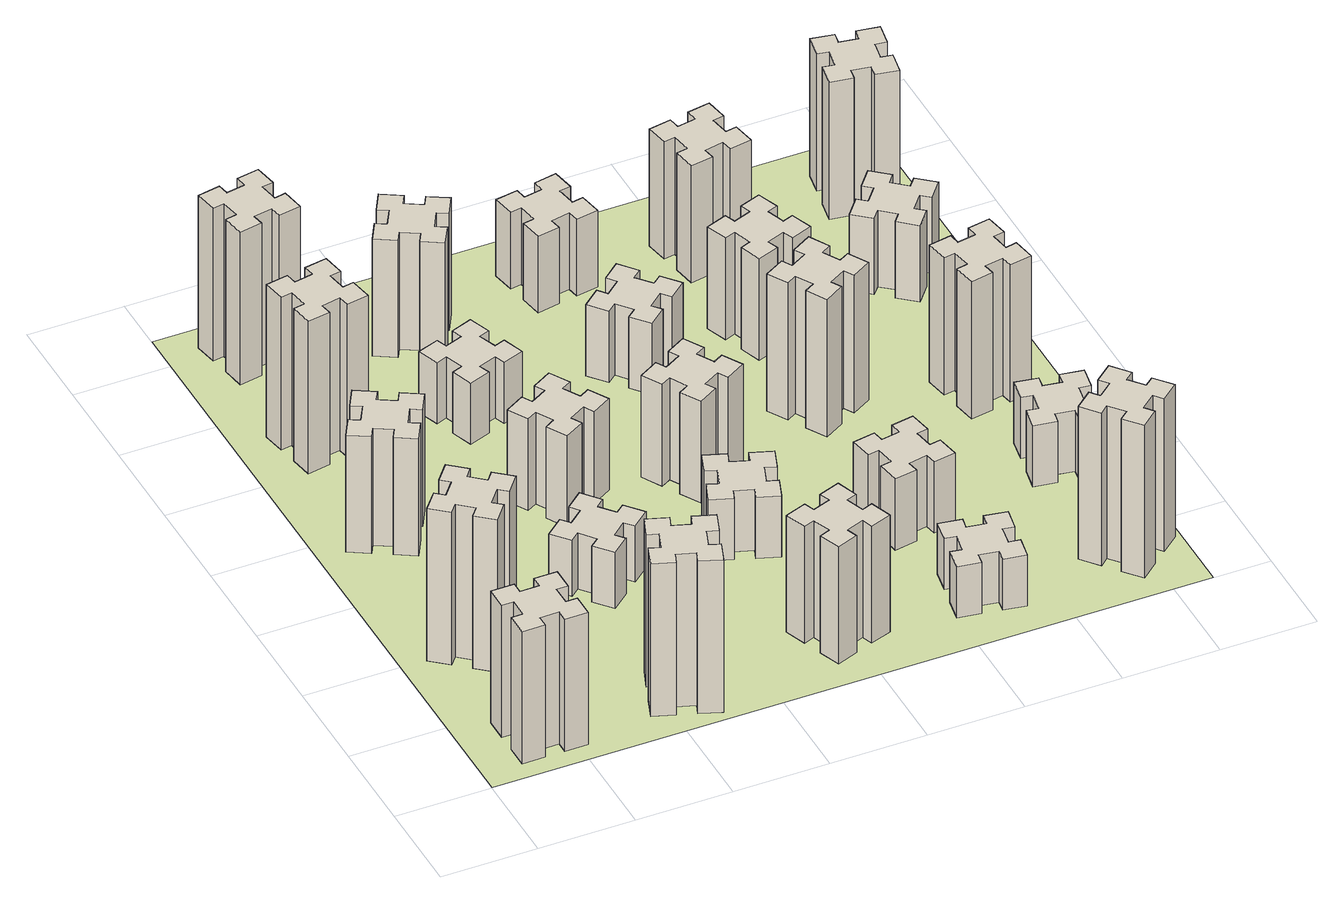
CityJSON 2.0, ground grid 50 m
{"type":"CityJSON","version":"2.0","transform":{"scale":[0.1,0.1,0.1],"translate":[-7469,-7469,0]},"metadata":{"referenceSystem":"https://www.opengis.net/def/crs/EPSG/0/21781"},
"CityObjects":{
"building1":{"type":"Building","attributes":{"class":"1000","function":"1000","usage":"1000","yearOfConstruction":2016,"roofType":"1000","measuredHeight":78,"storeysAboveGround":30,"storeysBelowGround":0},"geometry":[{"type":"Solid","lod":"1","boundaries":[[[[0,1,2,3,4,5,6,7,8,9,10,11,12,13,14,15,16,17,18,19]],[[17,16,20,21]],[[16,15,22,20]],[[15,14,23,22]],[[14,13,24,23]],[[13,12,25,24]],[[12,11,26,25]],[[11,10,27,26]],[[10,9,28,27]],[[9,8,29,28]],[[8,7,30,29]],[[7,6,31,30]],[[6,5,32,31]],[[5,4,33,32]],[[4,3,34,33]],[[3,2,35,34]],[[2,1,36,35]],[[1,0,37,36]],[[0,19,38,37]],[[19,18,39,38]],[[18,17,21,39]],[[24,25,26,27,28,29,30,31,32,33,34,35,36,37,38,39,21,20,22,23]]]]}]},
"building2":{"type":"Building","attributes":{"class":"1000","function":"1000","usage":"1000","yearOfConstruction":2016,"roofType":"1000","measuredHeight":90,"storeysAboveGround":30,"storeysBelowGround":0},"geometry":[{"type":"Solid","lod":"1","boundaries":[[[[40,41,42,43,44,45,46,47,48,49,50,51,52,53,54,55,56,57,58,59]],[[57,56,60,61]],[[56,55,62,60]],[[55,54,63,62]],[[54,53,64,63]],[[53,52,65,64]],[[52,51,66,65]],[[51,50,67,66]],[[50,49,68,67]],[[49,48,69,68]],[[48,47,70,69]],[[47,46,71,70]],[[46,45,72,71]],[[45,44,73,72]],[[44,43,74,73]],[[43,42,75,74]],[[42,41,76,75]],[[41,40,77,76]],[[40,59,78,77]],[[59,58,79,78]],[[58,57,61,79]],[[64,65,66,67,68,69,70,71,72,73,74,75,76,77,78,79,61,60,62,63]]]]}]},
"building3":{"type":"Building","attributes":{"class":"1000","function":"1000","usage":"1000","yearOfConstruction":2016,"roofType":"1000","measuredHeight":69,"storeysAboveGround":30,"storeysBelowGround":0},"geometry":[{"type":"Solid","lod":"1","boundaries":[[[[80,81,82,83,84,85,86,87,88,89,90,91,92,93,94,95,96,97,98,99]],[[97,96,100,101]],[[96,95,102,100]],[[95,94,103,102]],[[94,93,104,103]],[[93,92,105,104]],[[92,91,106,105]],[[91,90,107,106]],[[90,89,108,107]],[[89,88,109,108]],[[88,87,110,109]],[[87,86,111,110]],[[86,85,112,111]],[[85,84,113,112]],[[84,83,114,113]],[[83,82,115,114]],[[82,81,116,115]],[[81,80,117,116]],[[80,99,118,117]],[[99,98,119,118]],[[98,97,101,119]],[[104,105,106,107,108,109,110,111,112,113,114,115,116,117,118,119,101,100,102,103]]]]}]},
"building4":{"type":"Building","attributes":{"class":"1000","function":"1000","usage":"1000","yearOfConstruction":2016,"roofType":"1000","measuredHeight":90,"storeysAboveGround":30,"storeysBelowGround":0},"geometry":[{"type":"Solid","lod":"1","boundaries":[[[[120,121,122,123,124,125,126,127,128,129,130,131,132,133,134,135,136,137,138,139]],[[137,136,140,141]],[[136,135,142,140]],[[135,134,143,142]],[[134,133,144,143]],[[133,132,145,144]],[[132,131,146,145]],[[131,130,147,146]],[[130,129,148,147]],[[129,128,149,148]],[[128,127,150,149]],[[127,126,151,150]],[[126,125,152,151]],[[125,124,153,152]],[[124,123,154,153]],[[123,122,155,154]],[[122,121,156,155]],[[121,120,157,156]],[[120,139,158,157]],[[139,138,159,158]],[[138,137,141,159]],[[144,145,146,147,148,149,150,151,152,153,154,155,156,157,158,159,141,140,142,143]]]]}]},
"building5":{"type":"Building","attributes":{"class":"1000","function":"1000","usage":"1000","yearOfConstruction":2016,"roofType":"1000","measuredHeight":90,"storeysAboveGround":30,"storeysBelowGround":0},"geometry":[{"type":"Solid","lod":"1","boundaries":[[[[160,161,162,163,164,165,166,167,168,169,170,171,172,173,174,175,176,177,178,179]],[[177,176,180,181]],[[176,175,182,180]],[[175,174,183,182]],[[174,173,184,183]],[[173,172,185,184]],[[172,171,186,185]],[[171,170,187,186]],[[170,169,188,187]],[[169,168,189,188]],[[168,167,190,189]],[[167,166,191,190]],[[166,165,192,191]],[[165,164,193,192]],[[164,163,194,193]],[[163,162,195,194]],[[162,161,196,195]],[[161,160,197,196]],[[160,179,198,197]],[[179,178,199,198]],[[178,177,181,199]],[[184,185,186,187,188,189,190,191,192,193,194,195,196,197,198,199,181,180,182,183]]]]}]},
"building6":{"type":"Building","attributes":{"class":"1000","function":"1000","usage":"1000","yearOfConstruction":2016,"roofType":"1000","measuredHeight":90,"storeysAboveGround":30,"storeysBelowGround":0},"geometry":[{"type":"Solid","lod":"1","boundaries":[[[[200,201,202,203,204,205,206,207,208,209,210,211,212,213,214,215,216,217,218,219]],[[217,216,220,221]],[[216,215,222,220]],[[215,214,223,222]],[[214,213,224,223]],[[213,212,225,224]],[[212,211,226,225]],[[211,210,227,226]],[[210,209,228,227]],[[209,208,229,228]],[[208,207,230,229]],[[207,206,231,230]],[[206,205,232,231]],[[205,204,233,232]],[[204,203,234,233]],[[203,202,235,234]],[[202,201,236,235]],[[201,200,237,236]],[[200,219,238,237]],[[219,218,239,238]],[[218,217,221,239]],[[224,225,226,227,228,229,230,231,232,233,234,235,236,237,238,239,221,220,222,223]]]]}]},
"building7":{"type":"Building","attributes":{"class":"1000","function":"1000","usage":"1000","yearOfConstruction":2016,"roofType":"1000","measuredHeight":33,"storeysAboveGround":30,"storeysBelowGround":0},"geometry":[{"type":"Solid","lod":"1","boundaries":[[[[240,241,242,243,244,245,246,247,248,249,250,251,252,253,254,255,256,257,258,259]],[[257,256,260,261]],[[256,255,262,260]],[[255,254,263,262]],[[254,253,264,263]],[[253,252,265,264]],[[252,251,266,265]],[[251,250,267,266]],[[250,249,268,267]],[[249,248,269,268]],[[248,247,270,269]],[[247,246,271,270]],[[246,245,272,271]],[[245,244,273,272]],[[244,243,274,273]],[[243,242,275,274]],[[242,241,276,275]],[[241,240,277,276]],[[240,259,278,277]],[[259,258,279,278]],[[258,257,261,279]],[[264,265,266,267,268,269,270,271,272,273,274,275,276,277,278,279,261,260,262,263]]]]}]},
"building8":{"type":"Building","attributes":{"class":"1000","function":"1000","usage":"1000","yearOfConstruction":2016,"roofType":"1000","measuredHeight":54,"storeysAboveGround":30,"storeysBelowGround":0},"geometry":[{"type":"Solid","lod":"1","boundaries":[[[[280,281,282,283,284,285,286,287,288,289,290,291,292,293,294,295,296,297,298,299]],[[297,296,300,301]],[[296,295,302,300]],[[295,294,303,302]],[[294,293,304,303]],[[293,292,305,304]],[[292,291,306,305]],[[291,290,307,306]],[[290,289,308,307]],[[289,288,309,308]],[[288,287,310,309]],[[287,286,311,310]],[[286,285,312,311]],[[285,284,313,312]],[[284,283,314,313]],[[283,282,315,314]],[[282,281,316,315]],[[281,280,317,316]],[[280,299,318,317]],[[299,298,319,318]],[[298,297,301,319]],[[304,305,306,307,308,309,310,311,312,313,314,315,316,317,318,319,301,300,302,303]]]]}]},
"building9":{"type":"Building","attributes":{"class":"1000","function":"1000","usage":"1000","yearOfConstruction":2016,"roofType":"1000","measuredHeight":36,"storeysAboveGround":30,"storeysBelowGround":0},"geometry":[{"type":"Solid","lod":"1","boundaries":[[[[320,321,322,323,324,325,326,327,328,329,330,331,332,333,334,335,336,337,338,339]],[[337,336,340,341]],[[336,335,342,340]],[[335,334,343,342]],[[334,333,344,343]],[[333,332,345,344]],[[332,331,346,345]],[[331,330,347,346]],[[330,329,348,347]],[[329,328,349,348]],[[328,327,350,349]],[[327,326,351,350]],[[326,325,352,351]],[[325,324,353,352]],[[324,323,354,353]],[[323,322,355,354]],[[322,321,356,355]],[[321,320,357,356]],[[320,339,358,357]],[[339,338,359,358]],[[338,337,341,359]],[[344,345,346,347,348,349,350,351,352,353,354,355,356,357,358,359,341,340,342,343]]]]}]},
"building10":{"type":"Building","attributes":{"class":"1000","function":"1000","usage":"1000","yearOfConstruction":2016,"roofType":"1000","measuredHeight":69,"storeysAboveGround":30,"storeysBelowGround":0},"geometry":[{"type":"Solid","lod":"1","boundaries":[[[[360,361,362,363,364,365,366,367,368,369,370,371,372,373,374,375,376,377,378,379]],[[377,376,380,381]],[[376,375,382,380]],[[375,374,383,382]],[[374,373,384,383]],[[373,372,385,384]],[[372,371,386,385]],[[371,370,387,386]],[[370,369,388,387]],[[369,368,389,388]],[[368,367,390,389]],[[367,366,391,390]],[[366,365,392,391]],[[365,364,393,392]],[[364,363,394,393]],[[363,362,395,394]],[[362,361,396,395]],[[361,360,397,396]],[[360,379,398,397]],[[379,378,399,398]],[[378,377,381,399]],[[384,385,386,387,388,389,390,391,392,393,394,395,396,397,398,399,381,380,382,383]]]]}]},
"building11":{"type":"Building","attributes":{"class":"1000","function":"1000","usage":"1000","yearOfConstruction":2016,"roofType":"1000","measuredHeight":69,"storeysAboveGround":30,"storeysBelowGround":0},"geometry":[{"type":"Solid","lod":"1","boundaries":[[[[400,401,402,403,404,405,406,407,408,409,410,411,412,413,414,415,416,417,418,419]],[[417,416,420,421]],[[416,415,422,420]],[[415,414,423,422]],[[414,413,424,423]],[[413,412,425,424]],[[412,411,426,425]],[[411,410,427,426]],[[410,409,428,427]],[[409,408,429,428]],[[408,407,430,429]],[[407,406,431,430]],[[406,405,432,431]],[[405,404,433,432]],[[404,403,434,433]],[[403,402,435,434]],[[402,401,436,435]],[[401,400,437,436]],[[400,419,438,437]],[[419,418,439,438]],[[418,417,421,439]],[[424,425,426,427,428,429,430,431,432,433,434,435,436,437,438,439,421,420,422,423]]]]}]},
"building12":{"type":"Building","attributes":{"class":"1000","function":"1000","usage":"1000","yearOfConstruction":2016,"roofType":"1000","measuredHeight":36,"storeysAboveGround":30,"storeysBelowGround":0},"geometry":[{"type":"Solid","lod":"1","boundaries":[[[[440,441,442,443,444,445,446,447,448,449,450,451,452,453,454,455,456,457,458,459]],[[457,456,460,461]],[[456,455,462,460]],[[455,454,463,462]],[[454,453,464,463]],[[453,452,465,464]],[[452,451,466,465]],[[451,450,467,466]],[[450,449,468,467]],[[449,448,469,468]],[[448,447,470,469]],[[447,446,471,470]],[[446,445,472,471]],[[445,444,473,472]],[[444,443,474,473]],[[443,442,475,474]],[[442,441,476,475]],[[441,440,477,476]],[[440,459,478,477]],[[459,458,479,478]],[[458,457,461,479]],[[464,465,466,467,468,469,470,471,472,473,474,475,476,477,478,479,461,460,462,463]]]]}]},
"building13":{"type":"Building","attributes":{"class":"1000","function":"1000","usage":"1000","yearOfConstruction":2016,"roofType":"1000","measuredHeight":60,"storeysAboveGround":30,"storeysBelowGround":0},"geometry":[{"type":"Solid","lod":"1","boundaries":[[[[480,481,482,483,484,485,486,487,488,489,490,491,492,493,494,495,496,497,498,499]],[[497,496,500,501]],[[496,495,502,500]],[[495,494,503,502]],[[494,493,504,503]],[[493,492,505,504]],[[492,491,506,505]],[[491,490,507,506]],[[490,489,508,507]],[[489,488,509,508]],[[488,487,510,509]],[[487,486,511,510]],[[486,485,512,511]],[[485,484,513,512]],[[484,483,514,513]],[[483,482,515,514]],[[482,481,516,515]],[[481,480,517,516]],[[480,499,518,517]],[[499,498,519,518]],[[498,497,501,519]],[[504,505,506,507,508,509,510,511,512,513,514,515,516,517,518,519,501,500,502,503]]]]}]},
"building14":{"type":"Building","attributes":{"class":"1000","function":"1000","usage":"1000","yearOfConstruction":2016,"roofType":"1000","measuredHeight":42,"storeysAboveGround":30,"storeysBelowGround":0},"geometry":[{"type":"Solid","lod":"1","boundaries":[[[[520,521,522,523,524,525,526,527,528,529,530,531,532,533,534,535,536,537,538,539]],[[537,536,540,541]],[[536,535,542,540]],[[535,534,543,542]],[[534,533,544,543]],[[533,532,545,544]],[[532,531,546,545]],[[531,530,547,546]],[[530,529,548,547]],[[529,528,549,548]],[[528,527,550,549]],[[527,526,551,550]],[[526,525,552,551]],[[525,524,553,552]],[[524,523,554,553]],[[523,522,555,554]],[[522,521,556,555]],[[521,520,557,556]],[[520,539,558,557]],[[539,538,559,558]],[[538,537,541,559]],[[544,545,546,547,548,549,550,551,552,553,554,555,556,557,558,559,541,540,542,543]]]]}]},
"building15":{"type":"Building","attributes":{"class":"1000","function":"1000","usage":"1000","yearOfConstruction":2016,"roofType":"1000","measuredHeight":30,"storeysAboveGround":30,"storeysBelowGround":0},"geometry":[{"type":"Solid","lod":"1","boundaries":[[[[560,561,562,563,564,565,566,567,568,569,570,571,572,573,574,575,576,577,578,579]],[[577,576,580,581]],[[576,575,582,580]],[[575,574,583,582]],[[574,573,584,583]],[[573,572,585,584]],[[572,571,586,585]],[[571,570,587,586]],[[570,569,588,587]],[[569,568,589,588]],[[568,567,590,589]],[[567,566,591,590]],[[566,565,592,591]],[[565,564,593,592]],[[564,563,594,593]],[[563,562,595,594]],[[562,561,596,595]],[[561,560,597,596]],[[560,579,598,597]],[[579,578,599,598]],[[578,577,581,599]],[[584,585,586,587,588,589,590,591,592,593,594,595,596,597,598,599,581,580,582,583]]]]}]},
"building16":{"type":"Building","attributes":{"class":"1000","function":"1000","usage":"1000","yearOfConstruction":2016,"roofType":"1000","measuredHeight":45,"storeysAboveGround":30,"storeysBelowGround":0},"geometry":[{"type":"Solid","lod":"1","boundaries":[[[[600,601,602,603,604,605,606,607,608,609,610,611,612,613,614,615,616,617,618,619]],[[617,616,620,621]],[[616,615,622,620]],[[615,614,623,622]],[[614,613,624,623]],[[613,612,625,624]],[[612,611,626,625]],[[611,610,627,626]],[[610,609,628,627]],[[609,608,629,628]],[[608,607,630,629]],[[607,606,631,630]],[[606,605,632,631]],[[605,604,633,632]],[[604,603,634,633]],[[603,602,635,634]],[[602,601,636,635]],[[601,600,637,636]],[[600,619,638,637]],[[619,618,639,638]],[[618,617,621,639]],[[624,625,626,627,628,629,630,631,632,633,634,635,636,637,638,639,621,620,622,623]]]]}]},
"building17":{"type":"Building","attributes":{"class":"1000","function":"1000","usage":"1000","yearOfConstruction":2016,"roofType":"1000","measuredHeight":42,"storeysAboveGround":30,"storeysBelowGround":0},"geometry":[{"type":"Solid","lod":"1","boundaries":[[[[640,641,642,643,644,645,646,647,648,649,650,651,652,653,654,655,656,657,658,659]],[[657,656,660,661]],[[656,655,662,660]],[[655,654,663,662]],[[654,653,664,663]],[[653,652,665,664]],[[652,651,666,665]],[[651,650,667,666]],[[650,649,668,667]],[[649,648,669,668]],[[648,647,670,669]],[[647,646,671,670]],[[646,645,672,671]],[[645,644,673,672]],[[644,643,674,673]],[[643,642,675,674]],[[642,641,676,675]],[[641,640,677,676]],[[640,659,678,677]],[[659,658,679,678]],[[658,657,661,679]],[[664,665,666,667,668,669,670,671,672,673,674,675,676,677,678,679,661,660,662,663]]]]}]},
"building18":{"type":"Building","attributes":{"class":"1000","function":"1000","usage":"1000","yearOfConstruction":2016,"roofType":"1000","measuredHeight":81,"storeysAboveGround":30,"storeysBelowGround":0},"geometry":[{"type":"Solid","lod":"1","boundaries":[[[[680,681,682,683,684,685,686,687,688,689,690,691,692,693,694,695,696,697,698,699]],[[697,696,700,701]],[[696,695,702,700]],[[695,694,703,702]],[[694,693,704,703]],[[693,692,705,704]],[[692,691,706,705]],[[691,690,707,706]],[[690,689,708,707]],[[689,688,709,708]],[[688,687,710,709]],[[687,686,711,710]],[[686,685,712,711]],[[685,684,713,712]],[[684,683,714,713]],[[683,682,715,714]],[[682,681,716,715]],[[681,680,717,716]],[[680,699,718,717]],[[699,698,719,718]],[[698,697,701,719]],[[704,705,706,707,708,709,710,711,712,713,714,715,716,717,718,719,701,700,702,703]]]]}]},
"building19":{"type":"Building","attributes":{"class":"1000","function":"1000","usage":"1000","yearOfConstruction":2016,"roofType":"1000","measuredHeight":60,"storeysAboveGround":30,"storeysBelowGround":0},"geometry":[{"type":"Solid","lod":"1","boundaries":[[[[720,721,722,723,724,725,726,727,728,729,730,731,732,733,734,735,736,737,738,739]],[[737,736,740,741]],[[736,735,742,740]],[[735,734,743,742]],[[734,733,744,743]],[[733,732,745,744]],[[732,731,746,745]],[[731,730,747,746]],[[730,729,748,747]],[[729,728,749,748]],[[728,727,750,749]],[[727,726,751,750]],[[726,725,752,751]],[[725,724,753,752]],[[724,723,754,753]],[[723,722,755,754]],[[722,721,756,755]],[[721,720,757,756]],[[720,739,758,757]],[[739,738,759,758]],[[738,737,741,759]],[[744,745,746,747,748,749,750,751,752,753,754,755,756,757,758,759,741,740,742,743]]]]}]},
"building20":{"type":"Building","attributes":{"class":"1000","function":"1000","usage":"1000","yearOfConstruction":2016,"roofType":"1000","measuredHeight":90,"storeysAboveGround":30,"storeysBelowGround":0},"geometry":[{"type":"Solid","lod":"1","boundaries":[[[[760,761,762,763,764,765,766,767,768,769,770,771,772,773,774,775,776,777,778,779]],[[777,776,780,781]],[[776,775,782,780]],[[775,774,783,782]],[[774,773,784,783]],[[773,772,785,784]],[[772,771,786,785]],[[771,770,787,786]],[[770,769,788,787]],[[769,768,789,788]],[[768,767,790,789]],[[767,766,791,790]],[[766,765,792,791]],[[765,764,793,792]],[[764,763,794,793]],[[763,762,795,794]],[[762,761,796,795]],[[761,760,797,796]],[[760,779,798,797]],[[779,778,799,798]],[[778,777,781,799]],[[784,785,786,787,788,789,790,791,792,793,794,795,796,797,798,799,781,780,782,783]]]]}]},
"building21":{"type":"Building","attributes":{"class":"1000","function":"1000","usage":"1000","yearOfConstruction":2016,"roofType":"1000","measuredHeight":69,"storeysAboveGround":30,"storeysBelowGround":0},"geometry":[{"type":"Solid","lod":"1","boundaries":[[[[800,801,802,803,804,805,806,807,808,809,810,811,812,813,814,815,816,817,818,819]],[[817,816,820,821]],[[816,815,822,820]],[[815,814,823,822]],[[814,813,824,823]],[[813,812,825,824]],[[812,811,826,825]],[[811,810,827,826]],[[810,809,828,827]],[[809,808,829,828]],[[808,807,830,829]],[[807,806,831,830]],[[806,805,832,831]],[[805,804,833,832]],[[804,803,834,833]],[[803,802,835,834]],[[802,801,836,835]],[[801,800,837,836]],[[800,819,838,837]],[[819,818,839,838]],[[818,817,821,839]],[[824,825,826,827,828,829,830,831,832,833,834,835,836,837,838,839,821,820,822,823]]]]}]},
"building22":{"type":"Building","attributes":{"class":"1000","function":"1000","usage":"1000","yearOfConstruction":2016,"roofType":"1000","measuredHeight":36,"storeysAboveGround":30,"storeysBelowGround":0},"geometry":[{"type":"Solid","lod":"1","boundaries":[[[[840,841,842,843,844,845,846,847,848,849,850,851,852,853,854,855,856,857,858,859]],[[857,856,860,861]],[[856,855,862,860]],[[855,854,863,862]],[[854,853,864,863]],[[853,852,865,864]],[[852,851,866,865]],[[851,850,867,866]],[[850,849,868,867]],[[849,848,869,868]],[[848,847,870,869]],[[847,846,871,870]],[[846,845,872,871]],[[845,844,873,872]],[[844,843,874,873]],[[843,842,875,874]],[[842,841,876,875]],[[841,840,877,876]],[[840,859,878,877]],[[859,858,879,878]],[[858,857,861,879]],[[864,865,866,867,868,869,870,871,872,873,874,875,876,877,878,879,861,860,862,863]]]]}]},
"building23":{"type":"Building","attributes":{"class":"1000","function":"1000","usage":"1000","yearOfConstruction":2016,"roofType":"1000","measuredHeight":81,"storeysAboveGround":30,"storeysBelowGround":0},"geometry":[{"type":"Solid","lod":"1","boundaries":[[[[880,881,882,883,884,885,886,887,888,889,890,891,892,893,894,895,896,897,898,899]],[[897,896,900,901]],[[896,895,902,900]],[[895,894,903,902]],[[894,893,904,903]],[[893,892,905,904]],[[892,891,906,905]],[[891,890,907,906]],[[890,889,908,907]],[[889,888,909,908]],[[888,887,910,909]],[[887,886,911,910]],[[886,885,912,911]],[[885,884,913,912]],[[884,883,914,913]],[[883,882,915,914]],[[882,881,916,915]],[[881,880,917,916]],[[880,899,918,917]],[[899,898,919,918]],[[898,897,901,919]],[[904,905,906,907,908,909,910,911,912,913,914,915,916,917,918,919,901,900,902,903]]]]}]},
"building24":{"type":"Building","attributes":{"class":"1000","function":"1000","usage":"1000","yearOfConstruction":2016,"roofType":"1000","measuredHeight":45,"storeysAboveGround":30,"storeysBelowGround":0},"geometry":[{"type":"Solid","lod":"1","boundaries":[[[[920,921,922,923,924,925,926,927,928,929,930,931,932,933,934,935,936,937,938,939]],[[937,936,940,941]],[[936,935,942,940]],[[935,934,943,942]],[[934,933,944,943]],[[933,932,945,944]],[[932,931,946,945]],[[931,930,947,946]],[[930,929,948,947]],[[929,928,949,948]],[[928,927,950,949]],[[927,926,951,950]],[[926,925,952,951]],[[925,924,953,952]],[[924,923,954,953]],[[923,922,955,954]],[[922,921,956,955]],[[921,920,957,956]],[[920,939,958,957]],[[939,938,959,958]],[[938,937,941,959]],[[944,945,946,947,948,949,950,951,952,953,954,955,956,957,958,959,941,940,942,943]]]]}]},
"building25":{"type":"Building","attributes":{"class":"1000","function":"1000","usage":"1000","yearOfConstruction":2016,"roofType":"1000","measuredHeight":81,"storeysAboveGround":30,"storeysBelowGround":0},"geometry":[{"type":"Solid","lod":"1","boundaries":[[[[960,961,962,963,964,965,966,967,968,969,970,971,972,973,974,975,976,977,978,979]],[[977,976,980,981]],[[976,975,982,980]],[[975,974,983,982]],[[974,973,984,983]],[[973,972,985,984]],[[972,971,986,985]],[[971,970,987,986]],[[970,969,988,987]],[[969,968,989,988]],[[968,967,990,989]],[[967,966,991,990]],[[966,965,992,991]],[[965,964,993,992]],[[964,963,994,993]],[[963,962,995,994]],[[962,961,996,995]],[[961,960,997,996]],[[960,979,998,997]],[[979,978,999,998]],[[978,977,981,999]],[[984,985,986,987,988,989,990,991,992,993,994,995,996,997,998,999,981,980,982,983]]]]}]},
"landuse1":{"type":"LandUse","attributes":{"name":"plot1","function":"1010"},"geometry":[{"type":"MultiSurface","lod":"1","boundaries":[[[1000,1001,1002,1003]]]}]}
},
"vertices":[
[265,325,0],[265,225,0],[205,225,0],[205,105,0],[325,105,0],[325,165,0],[425,165,0],[425,105,0],[545,105,0],[545,225,0],[485,225,0],[485,325,0],[545,325,0],[545,445,0],[425,445,0],[425,385,0],[325,385,0],[325,445,0],[205,445,0],[205,325,0],[325,385,780],[325,445,780],[425,385,780],[425,445,780],[545,445,780],[545,325,780],[485,325,780],[485,225,780],[545,225,780],[545,105,780],[425,105,780],[425,165,780],[325,165,780],[325,105,780],[205,105,780],[205,225,780],[265,225,780],[265,325,780],[205,325,780],[205,445,780],
[484,1067,0],[408,1132,0],[446,1178,0],[354,1255,0],[277,1163,0],[323,1124,0],[259,1048,0],[213,1086,0],[136,994,0],[228,917,0],[266,963,0],[343,899,0],[304,853,0],[396,776,0],[473,868,0],[427,906,0],[492,983,0],[538,944,0],[615,1036,0],[523,1113,0],[492,983,900],[538,944,900],[427,906,900],[473,868,900],[396,776,900],[304,853,900],[343,899,900],[266,963,900],[228,917,900],[136,994,900],[213,1086,900],[259,1048,900],[323,1124,900],[277,1163,900],[354,1255,900],[446,1178,900],[408,1132,900],[484,1067,900],[523,1113,900],[615,1036,900],
[474,2026,0],[387,2076,0],[417,2128,0],[313,2188,0],[253,2084,0],[305,2054,0],[255,1967,0],[203,1997,0],[143,1893,0],[247,1833,0],[277,1885,0],[364,1835,0],[334,1783,0],[438,1723,0],[498,1827,0],[446,1857,0],[496,1944,0],[548,1914,0],[608,2018,0],[504,2078,0],[496,1944,690],[548,1914,690],[446,1857,690],[498,1827,690],[438,1723,690],[334,1783,690],[364,1835,690],[277,1885,690],[247,1833,690],[143,1893,690],[203,1997,690],[255,1967,690],[305,2054,690],[253,2084,690],[313,2188,690],[417,2128,690],[387,2076,690],[474,2026,690],[504,2078,690],[608,2018,690],
[405,2812,0],[307,2795,0],[297,2854,0],[178,2833,0],[199,2715,0],[258,2725,0],[276,2627,0],[217,2617,0],[237,2498,0],[356,2519,0],[345,2578,0],[444,2596,0],[454,2537,0],[572,2557,0],[551,2676,0],[492,2665,0],[475,2764,0],[534,2774,0],[513,2892,0],[395,2871,0],[475,2764,900],[534,2774,900],[492,2665,900],[551,2676,900],[572,2557,900],[454,2537,900],[444,2596,900],[345,2578,900],[356,2519,900],[237,2498,900],[217,2617,900],[276,2627,900],[258,2725,900],[199,2715,900],[178,2833,900],[297,2854,900],[307,2795,900],[405,2812,900],[395,2871,900],[513,2892,900],
[1029,360,0],[995,266,0],[939,287,0],[897,174,0],[1010,133,0],[1031,189,0],[1125,155,0],[1104,99,0],[1217,57,0],[1258,170,0],[1202,191,0],[1236,285,0],[1292,264,0],[1333,377,0],[1220,418,0],[1200,362,0],[1106,396,0],[1127,452,0],[1014,493,0],[973,380,0],[1106,396,900],[1127,452,900],[1200,362,900],[1220,418,900],[1333,377,900],[1292,264,900],[1236,285,900],[1202,191,900],[1258,170,900],[1217,57,900],[1104,99,900],[1125,155,900],[1031,189,900],[1010,133,900],[897,174,900],[939,287,900],[995,266,900],[1029,360,900],[973,380,900],[1014,493,900],
[492,3405,0],[475,3504,0],[534,3514,0],[513,3632,0],[395,3611,0],[405,3552,0],[307,3535,0],[297,3594,0],[178,3573,0],[199,3455,0],[258,3465,0],[276,3367,0],[217,3357,0],[237,3238,0],[356,3259,0],[345,3318,0],[444,3336,0],[454,3277,0],[572,3297,0],[551,3416,0],[444,3336,900],[454,3277,900],[345,3318,900],[356,3259,900],[237,3238,900],[217,3357,900],[276,3367,900],[258,3465,900],[199,3455,900],[178,3573,900],[297,3594,900],[307,3535,900],[405,3552,900],[395,3611,900],[513,3632,900],[534,3514,900],[475,3504,900],[492,3405,900],[551,3416,900],[572,3297,900],
[1083,1332,0],[1006,1267,0],[968,1313,0],[876,1236,0],[953,1144,0],[999,1183,0],[1063,1106,0],[1017,1068,0],[1094,976,0],[1186,1053,0],[1148,1099,0],[1224,1163,0],[1263,1117,0],[1355,1194,0],[1278,1286,0],[1232,1248,0],[1167,1324,0],[1213,1363,0],[1136,1455,0],[1044,1378,0],[1167,1324,330],[1213,1363,330],[1232,1248,330],[1278,1286,330],[1355,1194,330],[1263,1117,330],[1224,1163,330],[1148,1099,330],[1186,1053,330],[1094,976,330],[1017,1068,330],[1063,1106,330],[999,1183,330],[953,1144,330],[876,1236,330],[968,1313,330],[1006,1267,330],[1083,1332,330],[1044,1378,330],[1136,1455,330],
[1336,1867,0],[1286,1954,0],[1338,1984,0],[1278,2088,0],[1174,2028,0],[1204,1976,0],[1117,1926,0],[1087,1978,0],[983,1918,0],[1043,1814,0],[1095,1844,0],[1145,1757,0],[1093,1727,0],[1153,1623,0],[1257,1683,0],[1227,1735,0],[1314,1785,0],[1344,1733,0],[1448,1793,0],[1388,1897,0],[1314,1785,540],[1344,1733,540],[1227,1735,540],[1257,1683,540],[1153,1623,540],[1093,1727,540],[1145,1757,540],[1095,1844,540],[1043,1814,540],[983,1918,540],[1087,1978,540],[1117,1926,540],[1204,1976,540],[1174,2028,540],[1278,2088,540],[1338,1984,540],[1286,1954,540],[1336,1867,540],[1388,1897,540],[1448,1793,540],
[1106,2475,0],[1200,2509,0],[1220,2453,0],[1333,2494,0],[1292,2607,0],[1236,2586,0],[1202,2680,0],[1258,2700,0],[1217,2813,0],[1104,2772,0],[1125,2716,0],[1031,2682,0],[1010,2738,0],[897,2697,0],[939,2584,0],[995,2605,0],[1029,2511,0],[973,2490,0],[1014,2377,0],[1127,2419,0],[1029,2511,360],[973,2490,360],[995,2605,360],[939,2584,360],[897,2697,360],[1010,2738,360],[1031,2682,360],[1125,2716,360],[1104,2772,360],[1217,2813,360],[1258,2700,360],[1202,2680,360],[1236,2586,360],[1292,2607,360],[1333,2494,360],[1220,2453,360],[1200,2509,360],[1106,2475,360],[1127,2419,360],[1014,2377,360],
[1965,496,0],[1871,462,0],[1850,518,0],[1737,477,0],[1779,364,0],[1835,385,0],[1869,291,0],[1813,270,0],[1854,157,0],[1967,199,0],[1946,255,0],[2040,289,0],[2060,233,0],[2173,274,0],[2132,387,0],[2076,366,0],[2042,460,0],[2098,480,0],[2057,593,0],[1944,552,0],[2042,460,690],[2098,480,690],[2076,366,690],[2132,387,690],[2173,274,690],[2060,233,690],[2040,289,690],[1946,255,690],[1967,199,690],[1854,157,690],[1813,270,690],[1869,291,690],[1835,385,690],[1779,364,690],[1737,477,690],[1850,518,690],[1871,462,690],[1965,496,690],[1944,552,690],[2057,593,690],
[1186,3137,0],[1236,3224,0],[1288,3194,0],[1348,3298,0],[1244,3358,0],[1214,3306,0],[1127,3356,0],[1157,3408,0],[1053,3468,0],[993,3364,0],[1045,3334,0],[995,3247,0],[943,3277,0],[883,3173,0],[987,3113,0],[1017,3165,0],[1104,3115,0],[1074,3063,0],[1178,3003,0],[1238,3107,0],[1104,3115,690],[1074,3063,690],[1017,3165,690],[987,3113,690],[883,3173,690],[943,3277,690],[995,3247,690],[1045,3334,690],[993,3364,690],[1053,3468,690],[1157,3408,690],[1127,3356,690],[1214,3306,690],[1244,3358,690],[1348,3298,690],[1288,3194,690],[1236,3224,690],[1186,3137,690],[1238,3107,690],[1178,3003,690],
[1771,1129,0],[1865,1095,0],[1844,1039,0],[1957,997,0],[1998,1110,0],[1942,1131,0],[1976,1225,0],[2032,1204,0],[2073,1317,0],[1960,1358,0],[1940,1302,0],[1846,1336,0],[1867,1392,0],[1754,1433,0],[1713,1320,0],[1769,1300,0],[1735,1206,0],[1679,1227,0],[1637,1114,0],[1750,1073,0],[1735,1206,360],[1679,1227,360],[1769,1300,360],[1713,1320,360],[1754,1433,360],[1867,1392,360],[1846,1336,360],[1940,1302,360],[1960,1358,360],[2073,1317,360],[2032,1204,360],[1976,1225,360],[1942,1131,360],[1998,1110,360],[1957,997,360],[1844,1039,360],[1865,1095,360],[1771,1129,360],[1750,1073,360],[1637,1114,360],
[1976,1767,0],[1926,1854,0],[1978,1884,0],[1918,1988,0],[1814,1928,0],[1844,1876,0],[1757,1826,0],[1727,1878,0],[1623,1818,0],[1683,1714,0],[1735,1744,0],[1785,1657,0],[1733,1627,0],[1793,1523,0],[1897,1583,0],[1867,1635,0],[1954,1685,0],[1984,1633,0],[2088,1693,0],[2028,1797,0],[1954,1685,600],[1984,1633,600],[1867,1635,600],[1897,1583,600],[1793,1523,600],[1733,1627,600],[1785,1657,600],[1735,1744,600],[1683,1714,600],[1623,1818,600],[1727,1878,600],[1757,1826,600],[1844,1876,600],[1814,1928,600],[1918,1988,600],[1978,1884,600],[1926,1854,600],[1976,1767,600],[2028,1797,600],[2088,1693,600],
[1988,2479,0],[2064,2543,0],[2103,2497,0],[2195,2574,0],[2118,2666,0],[2072,2628,0],[2007,2704,0],[2053,2743,0],[1976,2835,0],[1884,2758,0],[1923,2712,0],[1846,2647,0],[1808,2693,0],[1716,2616,0],[1793,2524,0],[1839,2563,0],[1903,2486,0],[1857,2448,0],[1934,2356,0],[2026,2433,0],[1903,2486,420],[1857,2448,420],[1839,2563,420],[1793,2524,420],[1716,2616,420],[1808,2693,420],[1846,2647,420],[1923,2712,420],[1884,2758,420],[1976,2835,420],[2053,2743,420],[2007,2704,420],[2072,2628,420],[2118,2666,420],[2195,2574,420],[2103,2497,420],[2064,2543,420],[1988,2479,420],[2026,2433,420],[1934,2356,420],
[2596,444,0],[2578,345,0],[2519,356,0],[2498,237,0],[2617,217,0],[2627,276,0],[2725,258,0],[2715,199,0],[2833,178,0],[2854,297,0],[2795,307,0],[2812,405,0],[2871,395,0],[2892,513,0],[2774,534,0],[2764,475,0],[2665,492,0],[2676,551,0],[2557,572,0],[2537,454,0],[2665,492,300],[2676,551,300],[2764,475,300],[2774,534,300],[2892,513,300],[2871,395,300],[2812,405,300],[2795,307,300],[2854,297,300],[2833,178,300],[2715,199,300],[2725,258,300],[2627,276,300],[2617,217,300],[2498,237,300],[2519,356,300],[2578,345,300],[2596,444,300],[2537,454,300],[2557,572,300],
[1738,3365,0],[1756,3267,0],[1697,3257,0],[1717,3138,0],[1836,3159,0],[1825,3218,0],[1924,3236,0],[1934,3177,0],[2052,3197,0],[2031,3316,0],[1972,3305,0],[1955,3404,0],[2014,3414,0],[1993,3532,0],[1875,3511,0],[1885,3452,0],[1787,3435,0],[1777,3494,0],[1658,3473,0],[1679,3355,0],[1787,3435,450],[1777,3494,450],[1885,3452,450],[1875,3511,450],[1993,3532,450],[2014,3414,450],[1955,3404,450],[1972,3305,450],[2031,3316,450],[2052,3197,450],[1934,3177,450],[1924,3236,450],[1825,3218,450],[1836,3159,450],[1717,3138,450],[1697,3257,450],[1756,3267,450],[1738,3365,450],[1679,3355,450],[1658,3473,450],
[2625,1132,0],[2527,1115,0],[2517,1174,0],[2398,1153,0],[2419,1035,0],[2478,1045,0],[2496,947,0],[2437,937,0],[2457,818,0],[2576,839,0],[2565,898,0],[2664,916,0],[2674,857,0],[2792,877,0],[2771,996,0],[2712,985,0],[2695,1084,0],[2754,1094,0],[2733,1212,0],[2615,1191,0],[2695,1084,420],[2754,1094,420],[2712,985,420],[2771,996,420],[2792,877,420],[2674,857,420],[2664,916,420],[2565,898,420],[2576,839,420],[2457,818,420],[2437,937,420],[2496,947,420],[2478,1045,420],[2419,1035,420],[2398,1153,420],[2517,1174,420],[2527,1115,420],[2625,1132,420],[2615,1191,420],[2733,1212,420],
[2716,1967,0],[2666,2054,0],[2718,2084,0],[2658,2188,0],[2554,2128,0],[2584,2076,0],[2497,2026,0],[2467,2078,0],[2363,2018,0],[2423,1914,0],[2475,1944,0],[2525,1857,0],[2473,1827,0],[2533,1723,0],[2637,1783,0],[2607,1835,0],[2694,1885,0],[2724,1833,0],[2828,1893,0],[2768,1997,0],[2694,1885,810],[2724,1833,810],[2607,1835,810],[2637,1783,810],[2533,1723,810],[2473,1827,810],[2525,1857,810],[2475,1944,810],[2423,1914,810],[2363,2018,810],[2467,2078,810],[2497,2026,810],[2584,2076,810],[2554,2128,810],[2658,2188,810],[2718,2084,810],[2666,2054,810],[2716,1967,810],[2768,1997,810],[2828,1893,810],
[2586,2475,0],[2680,2509,0],[2700,2453,0],[2813,2494,0],[2772,2607,0],[2716,2586,0],[2682,2680,0],[2738,2700,0],[2697,2813,0],[2584,2772,0],[2605,2716,0],[2511,2682,0],[2490,2738,0],[2377,2697,0],[2419,2584,0],[2475,2605,0],[2509,2511,0],[2453,2490,0],[2494,2377,0],[2607,2419,0],[2509,2511,600],[2453,2490,600],[2475,2605,600],[2419,2584,600],[2377,2697,600],[2490,2738,600],[2511,2682,600],[2605,2716,600],[2584,2772,600],[2697,2813,600],[2738,2700,600],[2682,2680,600],[2716,2586,600],[2772,2607,600],[2813,2494,600],[2700,2453,600],[2680,2509,600],[2586,2475,600],[2607,2419,600],[2494,2377,600],
[3468,259,0],[3544,323,0],[3583,277,0],[3675,354,0],[3598,446,0],[3552,408,0],[3487,484,0],[3533,523,0],[3456,615,0],[3364,538,0],[3403,492,0],[3326,427,0],[3288,473,0],[3196,396,0],[3273,304,0],[3319,343,0],[3383,266,0],[3337,228,0],[3414,136,0],[3506,213,0],[3383,266,900],[3337,228,900],[3319,343,900],[3273,304,900],[3196,396,900],[3288,473,900],[3326,427,900],[3403,492,900],[3364,538,900],[3456,615,900],[3533,523,900],[3487,484,900],[3552,408,900],[3598,446,900],[3675,354,900],[3583,277,900],[3544,323,900],[3468,259,900],[3506,213,900],[3414,136,900],
[2565,3118,0],[2664,3136,0],[2674,3077,0],[2792,3097,0],[2771,3216,0],[2712,3205,0],[2695,3304,0],[2754,3314,0],[2733,3432,0],[2615,3411,0],[2625,3352,0],[2527,3335,0],[2517,3394,0],[2398,3373,0],[2419,3255,0],[2478,3265,0],[2496,3167,0],[2437,3157,0],[2457,3038,0],[2576,3059,0],[2496,3167,690],[2437,3157,690],[2478,3265,690],[2419,3255,690],[2398,3373,690],[2517,3394,690],[2527,3335,690],[2625,3352,690],[2615,3411,690],[2733,3432,690],[2754,3314,690],[2695,3304,690],[2712,3205,690],[2771,3216,690],[2792,3097,690],[2674,3077,690],[2664,3136,690],[2565,3118,690],[2576,3059,690],[2457,3038,690],
[3367,1016,0],[3465,998,0],[3455,939,0],[3573,918,0],[3594,1037,0],[3535,1047,0],[3552,1145,0],[3611,1135,0],[3632,1253,0],[3514,1274,0],[3504,1215,0],[3405,1232,0],[3416,1291,0],[3297,1312,0],[3277,1194,0],[3336,1184,0],[3318,1085,0],[3259,1096,0],[3238,977,0],[3357,957,0],[3318,1085,360],[3259,1096,360],[3336,1184,360],[3277,1194,360],[3297,1312,360],[3416,1291,360],[3405,1232,360],[3504,1215,360],[3514,1274,360],[3632,1253,360],[3611,1135,360],[3552,1145,360],[3535,1047,360],[3594,1037,360],[3573,918,360],[3455,939,360],[3465,998,360],[3367,1016,360],[3357,957,360],[3238,977,360],
[3365,1872,0],[3267,1855,0],[3257,1914,0],[3138,1893,0],[3159,1775,0],[3218,1785,0],[3236,1687,0],[3177,1677,0],[3197,1558,0],[3316,1579,0],[3305,1638,0],[3404,1656,0],[3414,1597,0],[3532,1617,0],[3511,1736,0],[3452,1725,0],[3435,1824,0],[3494,1834,0],[3473,1952,0],[3355,1931,0],[3435,1824,810],[3494,1834,810],[3452,1725,810],[3511,1736,810],[3532,1617,810],[3414,1597,810],[3404,1656,810],[3305,1638,810],[3316,1579,810],[3197,1558,810],[3177,1677,810],[3236,1687,810],[3218,1785,810],[3159,1775,810],[3138,1893,810],[3257,1914,810],[3267,1855,810],[3365,1872,810],[3355,1931,810],[3473,1952,810],
[3444,2747,0],[3368,2812,0],[3406,2858,0],[3314,2935,0],[3237,2843,0],[3283,2804,0],[3219,2728,0],[3173,2766,0],[3096,2674,0],[3188,2597,0],[3226,2643,0],[3303,2579,0],[3264,2533,0],[3356,2456,0],[3433,2548,0],[3387,2586,0],[3452,2663,0],[3498,2624,0],[3575,2716,0],[3483,2793,0],[3452,2663,450],[3498,2624,450],[3387,2586,450],[3433,2548,450],[3356,2456,450],[3264,2533,450],[3303,2579,450],[3226,2643,450],[3188,2597,450],[3096,2674,450],[3173,2766,450],[3219,2728,450],[3283,2804,450],[3237,2843,450],[3314,2935,450],[3406,2858,450],[3368,2812,450],[3444,2747,450],[3483,2793,450],[3575,2716,450],
[3535,3267,0],[3552,3365,0],[3611,3355,0],[3632,3473,0],[3514,3494,0],[3504,3435,0],[3405,3452,0],[3416,3511,0],[3297,3532,0],[3277,3414,0],[3336,3404,0],[3318,3305,0],[3259,3316,0],[3238,3197,0],[3357,3177,0],[3367,3236,0],[3465,3218,0],[3455,3159,0],[3573,3138,0],[3594,3257,0],[3465,3218,810],[3455,3159,810],[3367,3236,810],[3357,3177,810],[3238,3197,810],[3259,3316,810],[3318,3305,810],[3336,3404,810],[3277,3414,810],[3297,3532,810],[3416,3511,810],[3405,3452,810],[3504,3435,810],[3514,3494,810],[3632,3473,810],[3611,3355,810],[3552,3365,810],[3535,3267,810],[3594,3257,810],[3573,3138,810],
[5,3705,0],[3705,3705,0],[3705,5,0],[5,5,0]
]}
